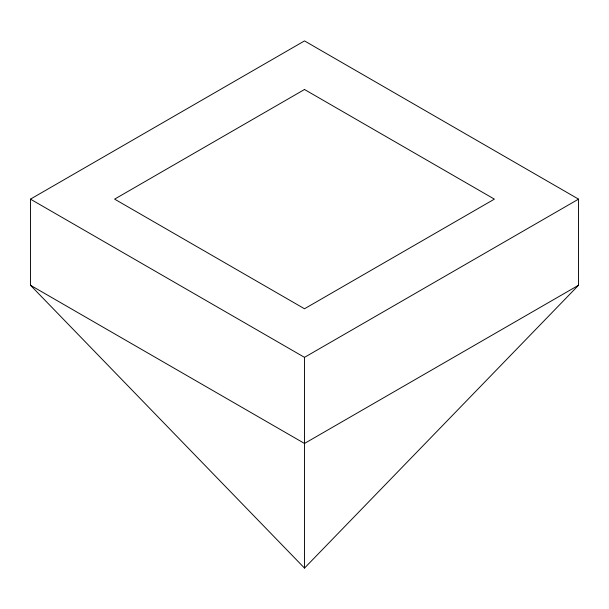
<?xml version="1.0" encoding="UTF-8"?>
<svg xmlns="http://www.w3.org/2000/svg" width="609" height="609" viewBox="0 0 609 609"><rect width="100%" height="100%" fill="white"/><g stroke="black" fill="none" stroke-linecap="round" stroke-linejoin="round"><path stroke-width="0.91" d="M304.5 568.09L578.55 285.233L578.55 199.135L304.5 40.91L30.45 199.135L30.45 285.233L304.5 568.09L304.5 357.354L578.55 199.135M578.55 285.233L304.5 443.459L30.45 285.233M30.45 199.135L304.5 357.354M304.5 89.5L114.614 199.135L304.5 308.763L494.386 199.135L304.5 89.5"/></g></svg>
